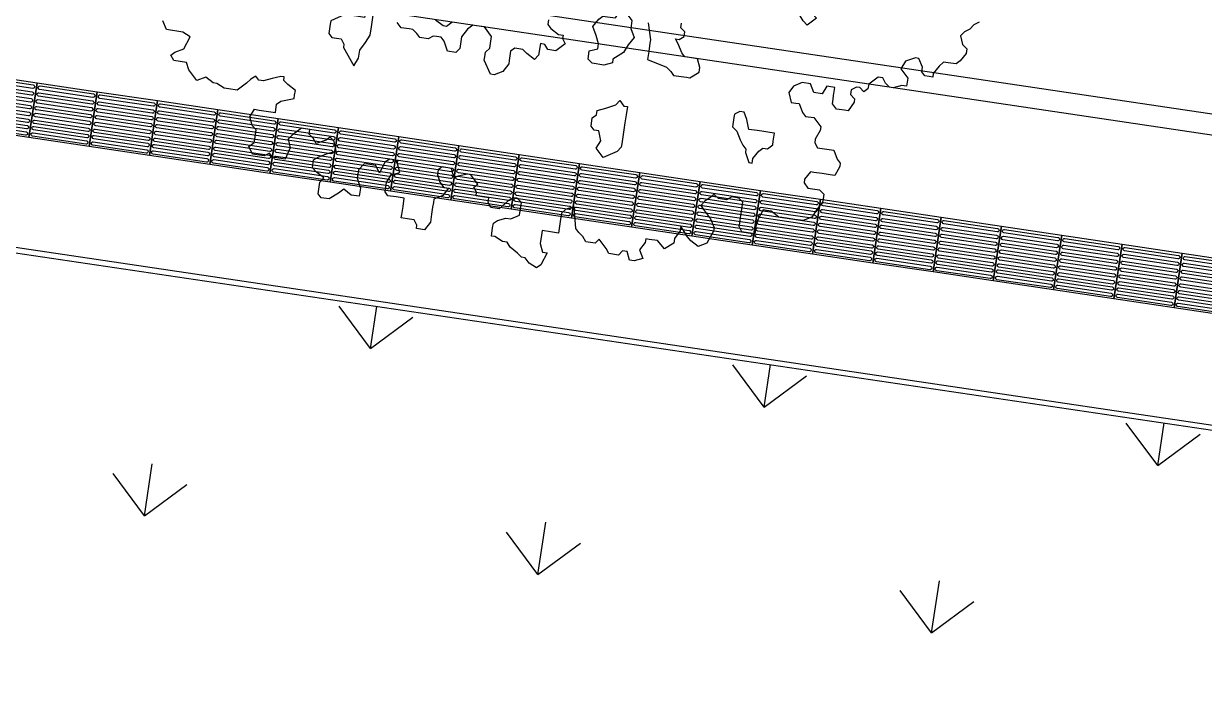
# Model space of a CAD drawing. Header units: millimetres. Extents: x 338 to 506, y 179 to 335.
# Drawn here: x 419.49 to 428.02, y 197.1 to 201.89 of the extents above; entities that cross this region are included whole.
import ezdxf

# ---------------------------------------------------------------- set-up
doc = ezdxf.new("R2010")
doc.units = ezdxf.units.MM
for name, color, linetype in [('ANDEN', 251, 'Continuous'), ('ARBOL-TOP', 3, 'Continuous'), ('MOBILIARIO_URBANO', 51, 'Continuous'), ('MUROS', 32, 'Continuous')]:
    doc.layers.add(name, color=color, linetype=linetype)

# ---------------------------------------------------------------- blocks, each defined once
blk = doc.blocks.new('*X870')
at = {"color": 0}
for p, q in [((20.4364, 68.1365), (20.7058, 68.4059)), ((20.4364, 68.1365), (20.7058, 67.867)), ((20.4364, 68.1365), (20.8174, 68.1365)), ((21.8732, 66.6996), (22.1426, 66.969)), ((21.8732, 66.6996), (22.1426, 66.4302)), ((21.8732, 66.6996), (22.1808, 66.6996)), ((20.4364, 65.2628), (20.7058, 65.5322)), ((20.4364, 65.2628), (20.7058, 64.9934)), ((20.4364, 65.2628), (20.8174, 65.2628)), ((21.8732, 63.8259), (22.1426, 64.0953)), ((21.8732, 63.8259), (22.1426, 63.5565)), ((21.8732, 63.8259), (22.1831, 63.8259)), ((20.4364, 62.3891), (20.7058, 62.6585)), ((20.4364, 62.3891), (20.7058, 62.1197)), ((20.4364, 62.3891), (20.8174, 62.3891)), ((21.8732, 60.9522), (22.1426, 61.2217)), ((21.8732, 60.9522), (22.1426, 60.6828)), ((21.8732, 60.9522), (22.1853, 60.9522))]:
    blk.add_line(p, q, dxfattribs=at)
blk = doc.blocks.new('*U883')
at = {"layer": 'MOBILIARIO_URBANO', "color": 241}
blk.add_lwpolyline([(1146.6783, 221.4799), (1147.1184, 221.4799), (1147.1184, 221.0799), (1146.6783, 221.0799), (1146.6783, 221.4799)], dxfattribs=at)
for points in [[(1146.7032, 221.4599), (1147.0933, 221.4599, -1), (1147.0933, 221.4349), (1146.7032, 221.4349, -1)], [(1146.7031, 221.4099), (1147.0932, 221.4099, -1), (1147.0932, 221.3849), (1146.7031, 221.3849, -1)], [(1146.703, 221.3099), (1147.0932, 221.3099, -1), (1147.0932, 221.2849), (1146.703, 221.2849, -1)], [(1146.7031, 221.3599), (1147.0932, 221.3599, -1), (1147.0932, 221.3349), (1146.7031, 221.3349, -1)], [(1146.7028, 221.2099), (1147.0929, 221.2099, -1), (1147.0929, 221.1849), (1146.7028, 221.1849, -1)], [(1146.703, 221.2599), (1147.0931, 221.2599, -1), (1147.0931, 221.2349), (1146.703, 221.2349, -1)], [(1146.7028, 221.1644), (1147.093, 221.1644, -1), (1147.093, 221.1394), (1146.7028, 221.1394, -1)], [(1146.7028, 221.1179), (1147.0929, 221.1179, -1), (1147.0929, 221.0929), (1146.7028, 221.0929, -1)]]:
    blk.add_lwpolyline(points, format="xyb", close=True, dxfattribs=at)
blk = doc.blocks.new('ARBOLITO')
at = {"linetype": 'ByBlock'}
for points in [[(463.2894, 68.7579), (463.2811, 68.7517), (463.2749, 68.7434), (463.2665, 68.7371), (463.2603, 68.7288), (463.2665, 68.7143), (463.2749, 68.708), (463.2749, 68.6997), (463.2665, 68.6852), (463.2603, 68.6789), (463.2458, 68.6789), (463.2375, 68.6789), (463.2312, 68.6706), (463.2229, 68.6561), (463.2229, 68.6498), (463.2167, 68.6498), (463.2084, 68.6498), (463.2021, 68.6561), (463.2021, 68.6644), (463.1938, 68.6789), (463.1876, 68.6789), (463.171, 68.6706), (463.1647, 68.6561), (463.1793, 68.6415), (463.1793, 68.627), (463.171, 68.627), (463.1564, 68.6208), (463.1502, 68.6208), (463.1419, 68.627), (463.1356, 68.6353), (463.1273, 68.6353), (463.1128, 68.6208), (463.1128, 68.6124), (463.1065, 68.6062), (463.0982, 68.6124), (463.092, 68.6124), (463.0837, 68.6062), (463.0837, 68.5979), (463.092, 68.5917), (463.092, 68.5854), (463.0837, 68.5688), (463.0775, 68.5688), (463.0629, 68.5688), (463.0546, 68.5771), (463.0546, 68.5854), (463.0546, 68.5917), (463.0546, 68.6062), (463.0401, 68.6062), (463.0338, 68.5917), (463.0193, 68.5917), (463.011, 68.6062), (462.9964, 68.6062), (462.9819, 68.5979), (462.9756, 68.5854), (462.9819, 68.5688), (462.9902, 68.5688), (462.9964, 68.5688), (463.0047, 68.5543), (463.011, 68.548), (463.0255, 68.548), (463.0338, 68.5397), (463.0401, 68.5335), (463.0401, 68.5273), (463.0338, 68.5106), (463.0338, 68.5044), (463.0401, 68.4961), (463.0484, 68.4961), (463.0691, 68.4961), (463.0775, 68.4815), (463.0837, 68.4753), (463.0837, 68.4691), (463.0775, 68.4524), (463.0691, 68.4524), (463.0546, 68.4524), (463.0401, 68.4524), (463.0338, 68.4524), (463.0255, 68.4379), (463.0255, 68.4317), (463.0338, 68.4234), (463.0546, 68.4234), (463.0629, 68.4171), (463.0629, 68.4088), (463.0629, 68.4026), (463.0546, 68.388), (463.0484, 68.3735), (463.0338, 68.3652), (463.0193, 68.3652), (462.9964, 68.3652), (462.9902, 68.3652), (462.9756, 68.3735), (462.9673, 68.3735), (462.9611, 68.3735), (462.9528, 68.3506), (462.9528, 68.3299), (462.9299, 68.3299), (462.9237, 68.3382), (462.9237, 68.3444), (462.9237, 68.3589), (462.9237, 68.3652), (462.9237, 68.3818), (462.9154, 68.388), (462.9029, 68.388), (462.8946, 68.3818), (462.8801, 68.3818), (462.8717, 68.388), (462.8655, 68.3818), (462.8572, 68.3735), (462.851, 68.3652), (462.8572, 68.3589), (462.8717, 68.3444), (462.8801, 68.3299), (462.8801, 68.3236), (462.8717, 68.3008), (462.8572, 68.2925), (462.8427, 68.3008), (462.8364, 68.307), (462.8219, 68.3236), (462.8219, 68.3153), (462.8136, 68.3008), (462.8136, 68.2925), (462.799, 68.28), (462.7845, 68.2925), (462.7699, 68.2925), (462.7637, 68.2925), (462.7637, 68.2862), (462.7554, 68.2717), (462.7637, 68.2571), (462.7491, 68.2509), (462.7408, 68.2509), (462.7346, 68.2654), (462.7263, 68.2654), (462.7201, 68.2571), (462.7034, 68.2571), (462.6972, 68.2654), (462.691, 68.2717), (462.6827, 68.28), (462.6764, 68.2717), (462.6598, 68.2717), (462.6536, 68.28), (462.6453, 68.2862), (462.639, 68.2925), (462.6307, 68.3299), (462.6162, 68.3236), (462.6099, 68.3153), (462.6099, 68.3008), (462.6099, 68.28), (462.5954, 68.28), (462.5808, 68.28), (462.5808, 68.2717), (462.5808, 68.2571), (462.5871, 68.2426), (462.5954, 68.2426), (462.5871, 68.2197), (462.5808, 68.2135), (462.5663, 68.2197), (462.558, 68.228), (462.5517, 68.228), (462.5434, 68.2343), (462.5289, 68.2426), (462.5227, 68.2509), (462.5143, 68.2509), (462.4998, 68.2571), (462.4936, 68.2571), (462.4936, 68.2717), (462.4936, 68.28), (462.4998, 68.2862), (462.5143, 68.2925), (462.5227, 68.2925), (462.5372, 68.3008), (462.5372, 68.3236), (462.5289, 68.3299), (462.5227, 68.3299), (462.5143, 68.3236), (462.4998, 68.307), (462.4853, 68.307), (462.479, 68.3153), (462.479, 68.3236), (462.4562, 68.3236), (462.4562, 68.3299), (462.4499, 68.3382), (462.4562, 68.3444), (462.4416, 68.3589), (462.4354, 68.3589), (462.4125, 68.3506), (462.4063, 68.3652), (462.3897, 68.3652), (462.3834, 68.3589), (462.3834, 68.3506), (462.3897, 68.3382), (462.398, 68.3299), (462.4063, 68.3299), (462.398, 68.3153), (462.3834, 68.307), (462.3834, 68.3008), (462.3834, 68.2925), (462.3834, 68.28), (462.3834, 68.2654), (462.3751, 68.2509), (462.3606, 68.2509), (462.3606, 68.2571), (462.3543, 68.2654), (462.346, 68.2654), (462.3315, 68.2654), (462.3315, 68.2717), (462.3315, 68.2862), (462.3315, 68.3008), (462.3169, 68.3008), (462.3024, 68.3008), (462.2962, 68.307), (462.2962, 68.3153), (462.2962, 68.3236), (462.3024, 68.3382), (462.3169, 68.3444), (462.3107, 68.3589), (462.3107, 68.3652), (462.2962, 68.3652), (462.2879, 68.3589), (462.2816, 68.3382), (462.2733, 68.3506), (462.2588, 68.3506), (462.2525, 68.3506), (462.2442, 68.3382), (462.2442, 68.3236), (462.2525, 68.307), (462.2525, 68.2925), (462.238, 68.2925), (462.2234, 68.3008), (462.2151, 68.2925), (462.2006, 68.28), (462.186, 68.28), (462.1798, 68.2862), (462.1798, 68.307), (462.186, 68.3153), (462.1715, 68.3236), (462.1632, 68.3299), (462.1632, 68.3444), (462.1715, 68.3506), (462.186, 68.3589), (462.2006, 68.3652), (462.1944, 68.3818), (462.186, 68.388), (462.1798, 68.3818), (462.1632, 68.3735), (462.1569, 68.3818), (462.1486, 68.388), (462.1486, 68.3963), (462.1341, 68.3963), (462.1195, 68.3818), (462.1133, 68.3735), (462.1195, 68.3589), (462.1133, 68.3382), (462.0905, 68.3382), (462.0842, 68.3444), (462.0759, 68.3382), (462.0551, 68.3382), (462.0468, 68.3506), (462.0551, 68.3589), (462.0551, 68.3652), (462.0551, 68.3818), (462.0468, 68.388), (462.0406, 68.4026), (462.0468, 68.4171), (462.0551, 68.4171), (462.0759, 68.4171), (462.0842, 68.4171), (462.0842, 68.4317), (462.0905, 68.4379), (462.1133, 68.4462), (462.1133, 68.4524), (462.1133, 68.4608), (462.0988, 68.4691), (462.0905, 68.4753), (462.0905, 68.4815), (462.0842, 68.4815), (462.0697, 68.4753), (462.0551, 68.4691), (462.0468, 68.4691), (462.0406, 68.4753), (462.0323, 68.4691), (462.026, 68.4608), (462.0115, 68.4462), (461.997, 68.4462), (461.9886, 68.4462), (461.9741, 68.4524), (461.9679, 68.4524), (461.9533, 68.4608), (461.9388, 68.4524), (461.9221, 68.4691), (461.9159, 68.4815), (461.8931, 68.4815), (461.8868, 68.4899), (461.8931, 68.4961), (461.9076, 68.5044), (461.9159, 68.5273), (461.9014, 68.5335), (461.8723, 68.5335), (461.864, 68.548)], [(463.2894, 68.7579), (463.2811, 68.7517), (463.2749, 68.7434), (463.2665, 68.7371), (463.2603, 68.7288), (463.2665, 68.7143), (463.2749, 68.708), (463.2749, 68.6997), (463.2665, 68.6852), (463.2603, 68.6789), (463.2458, 68.6789), (463.2375, 68.6789), (463.2312, 68.6706), (463.2229, 68.6561), (463.2229, 68.6498), (463.2167, 68.6498), (463.2084, 68.6498), (463.2021, 68.6561), (463.2021, 68.6644), (463.1938, 68.6789), (463.1876, 68.6789), (463.171, 68.6706), (463.1647, 68.6561), (463.1793, 68.6415), (463.1793, 68.627), (463.171, 68.627), (463.1564, 68.6208), (463.1502, 68.6208), (463.1419, 68.627), (463.1356, 68.6353), (463.1273, 68.6353), (463.1128, 68.6208), (463.1128, 68.6124), (463.1065, 68.6062), (463.0982, 68.6124), (463.092, 68.6124), (463.0837, 68.6062), (463.0837, 68.5979), (463.092, 68.5917), (463.092, 68.5854), (463.0837, 68.5688), (463.0775, 68.5688), (463.0629, 68.5688), (463.0546, 68.5771), (463.0546, 68.5854), (463.0546, 68.5917), (463.0546, 68.6062), (463.0401, 68.6062), (463.0338, 68.5917), (463.0193, 68.5917), (463.011, 68.6062), (462.9964, 68.6062), (462.9819, 68.5979), (462.9756, 68.5854), (462.9819, 68.5688), (462.9902, 68.5688), (462.9964, 68.5688), (463.0047, 68.5543), (463.011, 68.548), (463.0255, 68.548), (463.0338, 68.5397), (463.0401, 68.5335), (463.0401, 68.5273), (463.0338, 68.5106), (463.0338, 68.5044), (463.0401, 68.4961), (463.0484, 68.4961), (463.0691, 68.4961), (463.0775, 68.4815), (463.0837, 68.4753), (463.0837, 68.4691), (463.0775, 68.4524), (463.0691, 68.4524), (463.0546, 68.4524), (463.0401, 68.4524), (463.0338, 68.4524), (463.0255, 68.4379), (463.0255, 68.4317), (463.0338, 68.4234), (463.0546, 68.4234), (463.0629, 68.4171), (463.0629, 68.4088), (463.0629, 68.4026), (463.0546, 68.388), (463.0484, 68.3735), (463.0338, 68.3652), (463.0193, 68.3652), (462.9964, 68.3652), (462.9902, 68.3652), (462.9756, 68.3735), (462.9673, 68.3735), (462.9611, 68.3735), (462.9528, 68.3506), (462.9528, 68.3299), (462.9299, 68.3299), (462.9237, 68.3382), (462.9237, 68.3444), (462.9237, 68.3589), (462.9237, 68.3652), (462.9237, 68.3818), (462.9154, 68.388), (462.9029, 68.388), (462.8946, 68.3818), (462.8801, 68.3818), (462.8717, 68.388), (462.8655, 68.3818), (462.8572, 68.3735), (462.851, 68.3652), (462.8572, 68.3589), (462.8717, 68.3444), (462.8801, 68.3299), (462.8801, 68.3236), (462.8717, 68.3008), (462.8572, 68.2925), (462.8427, 68.3008), (462.8364, 68.307), (462.8219, 68.3236), (462.8219, 68.3153), (462.8136, 68.3008), (462.8136, 68.2925), (462.799, 68.28), (462.7845, 68.2925), (462.7699, 68.2925), (462.7637, 68.2925), (462.7637, 68.2862), (462.7554, 68.2717), (462.7637, 68.2571), (462.7491, 68.2509), (462.7408, 68.2509), (462.7346, 68.2654), (462.7263, 68.2654), (462.7201, 68.2571), (462.7034, 68.2571), (462.6972, 68.2654), (462.691, 68.2717), (462.6827, 68.28), (462.6764, 68.2717), (462.6598, 68.2717), (462.6536, 68.28), (462.6453, 68.2862), (462.639, 68.2925), (462.6307, 68.3299), (462.6162, 68.3236), (462.6099, 68.3153), (462.6099, 68.3008), (462.6099, 68.28), (462.5954, 68.28), (462.5808, 68.28), (462.5808, 68.2717), (462.5808, 68.2571), (462.5871, 68.2426), (462.5954, 68.2426), (462.5871, 68.2197), (462.5808, 68.2135), (462.5663, 68.2197), (462.558, 68.228), (462.5517, 68.228), (462.5434, 68.2343), (462.5289, 68.2426), (462.5227, 68.2509), (462.5143, 68.2509), (462.4998, 68.2571), (462.4936, 68.2571), (462.4936, 68.2717), (462.4936, 68.28), (462.4998, 68.2862), (462.5143, 68.2925), (462.5227, 68.2925), (462.5372, 68.3008), (462.5372, 68.3236), (462.5289, 68.3299), (462.5227, 68.3299), (462.5143, 68.3236), (462.4998, 68.307), (462.4853, 68.307), (462.479, 68.3153), (462.479, 68.3236), (462.4562, 68.3236), (462.4562, 68.3299), (462.4499, 68.3382), (462.4562, 68.3444), (462.4416, 68.3589), (462.4354, 68.3589), (462.4125, 68.3506), (462.4063, 68.3652), (462.3897, 68.3652), (462.3834, 68.3589), (462.3834, 68.3506), (462.3897, 68.3382), (462.398, 68.3299), (462.4063, 68.3299), (462.398, 68.3153), (462.3834, 68.307), (462.3834, 68.3008), (462.3834, 68.2925), (462.3834, 68.28), (462.3834, 68.2654), (462.3751, 68.2509), (462.3606, 68.2509), (462.3606, 68.2571), (462.3543, 68.2654), (462.346, 68.2654), (462.3315, 68.2654), (462.3315, 68.2717), (462.3315, 68.2862), (462.3315, 68.3008), (462.3169, 68.3008), (462.3024, 68.3008), (462.2962, 68.307), (462.2962, 68.3153), (462.2962, 68.3236), (462.3024, 68.3382), (462.3169, 68.3444), (462.3107, 68.3589), (462.3107, 68.3652), (462.2962, 68.3652), (462.2879, 68.3589), (462.2816, 68.3382), (462.2733, 68.3506), (462.2588, 68.3506), (462.2525, 68.3506), (462.2442, 68.3382), (462.2442, 68.3236), (462.2525, 68.307), (462.2525, 68.2925), (462.238, 68.2925), (462.2234, 68.3008), (462.2151, 68.2925), (462.2006, 68.28), (462.186, 68.28), (462.1798, 68.2862), (462.1798, 68.307), (462.186, 68.3153), (462.1715, 68.3236), (462.1632, 68.3299), (462.1632, 68.3444), (462.1715, 68.3506), (462.186, 68.3589), (462.2006, 68.3652), (462.1944, 68.3818), (462.186, 68.388), (462.1798, 68.3818), (462.1632, 68.3735), (462.1569, 68.3818), (462.1486, 68.388), (462.1486, 68.3963), (462.1341, 68.3963), (462.1195, 68.3818), (462.1133, 68.3735), (462.1195, 68.3589), (462.1133, 68.3382), (462.0905, 68.3382), (462.0842, 68.3444), (462.0759, 68.3382), (462.0551, 68.3382), (462.0468, 68.3506), (462.0551, 68.3589), (462.0551, 68.3652), (462.0551, 68.3818), (462.0468, 68.388), (462.0406, 68.4026), (462.0468, 68.4171), (462.0551, 68.4171), (462.0759, 68.4171), (462.0842, 68.4171), (462.0842, 68.4317), (462.0905, 68.4379), (462.1133, 68.4462), (462.1133, 68.4524), (462.1133, 68.4608), (462.0988, 68.4691), (462.0905, 68.4753), (462.0905, 68.4815), (462.0842, 68.4815), (462.0697, 68.4753), (462.0551, 68.4691), (462.0468, 68.4691), (462.0406, 68.4753), (462.0323, 68.4691), (462.026, 68.4608), (462.0115, 68.4462), (461.997, 68.4462), (461.9886, 68.4462), (461.9741, 68.4524), (461.9679, 68.4524), (461.9533, 68.4608), (461.9388, 68.4524), (461.9221, 68.4691), (461.9159, 68.4815), (461.8931, 68.4815), (461.8868, 68.4899), (461.8931, 68.4961), (461.9076, 68.5044), (461.9159, 68.5273), (461.9014, 68.5335), (461.8723, 68.5335), (461.864, 68.548)], [(462.3398, 68.6208), (462.3543, 68.6124), (462.3606, 68.6124), (462.3689, 68.6208)], [(462.5372, 68.6498), (462.5372, 68.6415), (462.5434, 68.6353), (462.558, 68.627), (462.5663, 68.627), (462.5663, 68.6208), (462.5725, 68.6124), (462.5663, 68.6062), (462.558, 68.5979), (462.5434, 68.5979), (462.5372, 68.6062), (462.5289, 68.6062), (462.5289, 68.5854), (462.5227, 68.5771), (462.5081, 68.5854), (462.4998, 68.5917), (462.4853, 68.5917), (462.479, 68.5854), (462.479, 68.5688), (462.479, 68.5626), (462.4707, 68.548), (462.4562, 68.5397), (462.4499, 68.5397), (462.4354, 68.5626), (462.4354, 68.5688), (462.4354, 68.5771), (462.4416, 68.5854), (462.4416, 68.6062), (462.4271, 68.6208), (462.4125, 68.6208), (462.4063, 68.6208), (462.398, 68.6124), (462.3897, 68.5979), (462.3897, 68.5771), (462.3834, 68.5688), (462.3689, 68.5688), (462.3606, 68.5854), (462.3543, 68.5917), (462.346, 68.5917), (462.3398, 68.5917), (462.3315, 68.5854), (462.3169, 68.5854), (462.3107, 68.5917), (462.3024, 68.5979), (462.2962, 68.5979), (462.2816, 68.5979), (462.2733, 68.6062)], [(462.3398, 68.6208), (462.3543, 68.6124), (462.3606, 68.6124), (462.3689, 68.6208)], [(462.5372, 68.6498), (462.5372, 68.6415), (462.5434, 68.6353), (462.558, 68.627), (462.5663, 68.627), (462.5663, 68.6208), (462.5725, 68.6124), (462.5663, 68.6062), (462.558, 68.5979), (462.5434, 68.5979), (462.5372, 68.6062), (462.5289, 68.6062), (462.5289, 68.5854), (462.5227, 68.5771), (462.5081, 68.5854), (462.4998, 68.5917), (462.4853, 68.5917), (462.479, 68.5854), (462.479, 68.5688), (462.479, 68.5626), (462.4707, 68.548), (462.4562, 68.5397), (462.4499, 68.5397), (462.4354, 68.5626), (462.4354, 68.5688), (462.4354, 68.5771), (462.4416, 68.5854), (462.4416, 68.6062), (462.4271, 68.6208), (462.4125, 68.6208), (462.4063, 68.6208), (462.398, 68.6124), (462.3897, 68.5979), (462.3897, 68.5771), (462.3834, 68.5688), (462.3689, 68.5688), (462.3606, 68.5854), (462.3543, 68.5917), (462.346, 68.5917), (462.3398, 68.5917), (462.3315, 68.5854), (462.3169, 68.5854), (462.3107, 68.5917), (462.3024, 68.5979), (462.2962, 68.5979), (462.2816, 68.5979), (462.2733, 68.6062)], [(462.9902, 68.708), (462.9819, 68.7143), (462.9756, 68.7226), (462.9611, 68.7371), (462.9528, 68.7517), (462.9528, 68.7579), (462.9445, 68.7662), (462.9528, 68.7724), (462.9611, 68.7808), (462.9756, 68.7808), (462.9902, 68.787), (462.9964, 68.787), (463.0193, 68.7808), (463.0255, 68.7724), (463.0338, 68.7662), (463.0401, 68.7517), (463.0338, 68.7434), (463.0193, 68.7434), (463.011, 68.7434), (463.0047, 68.7434), (462.9964, 68.7288), (463.0047, 68.7226), (462.9902, 68.708), (462.9902, 68.708)], [(462.9902, 68.708), (462.9819, 68.7143), (462.9756, 68.7226), (462.9611, 68.7371), (462.9528, 68.7517), (462.9528, 68.7579), (462.9445, 68.7662), (462.9528, 68.7724), (462.9611, 68.7808), (462.9756, 68.7808), (462.9902, 68.787), (462.9964, 68.787), (463.0193, 68.7808), (463.0255, 68.7724), (463.0338, 68.7662), (463.0401, 68.7517), (463.0338, 68.7434), (463.0193, 68.7434), (463.011, 68.7434), (463.0047, 68.7434), (462.9964, 68.7288), (463.0047, 68.7226), (462.9902, 68.708)], [(462.7554, 68.5979), (462.7637, 68.5917), (462.7699, 68.5854), (462.7928, 68.5854), (462.799, 68.5854), (462.8136, 68.5979), (462.8136, 68.6062), (462.8073, 68.6208), (462.7928, 68.6208), (462.7845, 68.6208), (462.7782, 68.627), (462.7699, 68.6415), (462.7637, 68.6498), (462.7699, 68.6498), (462.7782, 68.6561), (462.7782, 68.6644), (462.7699, 68.6706), (462.7699, 68.6789)], [(462.7117, 68.6706), (462.7201, 68.6415), (462.7201, 68.6353), (462.7201, 68.6208), (462.7201, 68.6062), (462.7554, 68.5979), (462.7554, 68.5979)], [(462.7554, 68.5979), (462.7637, 68.5917), (462.7699, 68.5854), (462.7928, 68.5854), (462.799, 68.5854), (462.8136, 68.5979), (462.8136, 68.6062), (462.8073, 68.6208), (462.7928, 68.6208), (462.7845, 68.6208), (462.7782, 68.627), (462.7699, 68.6415), (462.7637, 68.6498), (462.7699, 68.6498), (462.7782, 68.6561), (462.7782, 68.6644), (462.7699, 68.6706), (462.7699, 68.6789)], [(462.7117, 68.6706), (462.7201, 68.6415), (462.7201, 68.6353), (462.7201, 68.6208), (462.7201, 68.6062), (462.7554, 68.5979)], [(462.6245, 68.5854), (462.6162, 68.5917), (462.6162, 68.6062), (462.6307, 68.6124), (462.6307, 68.6208), (462.6245, 68.6353), (462.6162, 68.6498), (462.6245, 68.6644), (462.6307, 68.6706), (462.639, 68.6706), (462.6536, 68.6706), (462.6598, 68.6852), (462.6681, 68.6852), (462.6827, 68.6706), (462.6827, 68.6561), (462.691, 68.6415), (462.6827, 68.627), (462.6764, 68.6124), (462.6598, 68.5979), (462.6598, 68.5917), (462.6453, 68.5854), (462.6245, 68.5854), (462.6245, 68.5854)], [(462.6245, 68.5854), (462.6162, 68.5917), (462.6162, 68.6062), (462.6307, 68.6124), (462.6307, 68.6208), (462.6245, 68.6353), (462.6162, 68.6498), (462.6245, 68.6644), (462.6307, 68.6706), (462.639, 68.6706), (462.6536, 68.6706), (462.6598, 68.6852), (462.6681, 68.6852), (462.6827, 68.6706), (462.6827, 68.6561), (462.691, 68.6415), (462.6827, 68.627), (462.6764, 68.6124), (462.6598, 68.5979), (462.6598, 68.5917), (462.6453, 68.5854), (462.6245, 68.5854)], [(462.2089, 68.5189), (462.2151, 68.5335), (462.2151, 68.548), (462.2234, 68.5626), (462.2297, 68.5771), (462.2297, 68.5917), (462.2297, 68.6124), (462.2234, 68.6124), (462.2151, 68.6124), (462.2151, 68.6062), (462.2006, 68.6062), (462.186, 68.6062), (462.1798, 68.6062), (462.1569, 68.5917), (462.1569, 68.5854), (462.1569, 68.5688), (462.1632, 68.5626), (462.1715, 68.5626), (462.1798, 68.5626), (462.186, 68.5543), (462.186, 68.548), (462.2089, 68.5189), (462.2089, 68.5189)], [(462.2089, 68.5189), (462.2151, 68.5335), (462.2151, 68.548), (462.2234, 68.5626), (462.2297, 68.5771), (462.2297, 68.5917), (462.2297, 68.6124), (462.2234, 68.6124), (462.2151, 68.6124), (462.2151, 68.6062), (462.2006, 68.6062), (462.186, 68.6062), (462.1798, 68.6062), (462.1569, 68.5917), (462.1569, 68.5854), (462.1569, 68.5688), (462.1632, 68.5626), (462.1715, 68.5626), (462.1798, 68.5626), (462.186, 68.5543), (462.186, 68.548), (462.2089, 68.5189)], [(462.9299, 68.4524), (462.9299, 68.4608), (462.9382, 68.4753), (462.9445, 68.4815), (462.9528, 68.4815), (462.9611, 68.4899), (462.9611, 68.4961), (462.9611, 68.5106), (462.9528, 68.5106), (462.9382, 68.5106), (462.9299, 68.5106), (462.9154, 68.5106), (462.9091, 68.5273), (462.9029, 68.5397), (462.8946, 68.5397), (462.8863, 68.5335), (462.8863, 68.5273), (462.8863, 68.5106), (462.8946, 68.5044), (462.9029, 68.4899), (462.9091, 68.4815), (462.9154, 68.4753), (462.9154, 68.4691), (462.9237, 68.4524), (462.9299, 68.4524), (462.9299, 68.4524)], [(462.9299, 68.4524), (462.9299, 68.4608), (462.9382, 68.4753), (462.9445, 68.4815), (462.9528, 68.4815), (462.9611, 68.4899), (462.9611, 68.4961), (462.9611, 68.5106), (462.9528, 68.5106), (462.9382, 68.5106), (462.9299, 68.5106), (462.9154, 68.5106), (462.9091, 68.5273), (462.9029, 68.5397), (462.8946, 68.5397), (462.8863, 68.5335), (462.8863, 68.5273), (462.8863, 68.5106), (462.8946, 68.5044), (462.9029, 68.4899), (462.9091, 68.4815), (462.9154, 68.4753), (462.9154, 68.4691), (462.9237, 68.4524), (462.9299, 68.4524)], [(462.6681, 68.4234), (462.6598, 68.4317), (462.6536, 68.4379), (462.6598, 68.4524), (462.6536, 68.4691), (462.6453, 68.4691), (462.639, 68.4753), (462.639, 68.4899), (462.6453, 68.4961), (462.6453, 68.5044), (462.6598, 68.5106), (462.6764, 68.5189), (462.6827, 68.5273), (462.691, 68.5189), (462.6972, 68.5189), (462.6972, 68.5044), (462.6972, 68.4899), (462.6972, 68.4691), (462.6972, 68.4608), (462.6972, 68.4524), (462.6972, 68.4462), (462.691, 68.4379), (462.6681, 68.4234), (462.6681, 68.4234)], [(462.6681, 68.4234), (462.6598, 68.4317), (462.6536, 68.4379), (462.6598, 68.4524), (462.6536, 68.4691), (462.6453, 68.4691), (462.639, 68.4753), (462.639, 68.4899), (462.6453, 68.4961), (462.6453, 68.5044), (462.6598, 68.5106), (462.6764, 68.5189), (462.6827, 68.5273), (462.691, 68.5189), (462.6972, 68.5189), (462.6972, 68.5044), (462.6972, 68.4899), (462.6972, 68.4691), (462.6972, 68.4608), (462.6972, 68.4524), (462.6972, 68.4462), (462.691, 68.4379), (462.6681, 68.4234)]]:
    blk.add_lwpolyline(points, dxfattribs=at)
blk = doc.blocks.new('A$C7152A42C')
at = {"layer": 'ANDEN'}
for points in [[(22.21838, 26.35441), (22.21838, 147.01361), (11.3464, 147.70398)], [(11.3464, 147.70398), (11.3526, 147.60417), (22.11859, 146.91995), (22.11859, 146.91995), (22.21715, 19.86576)], [(22.21838, 26.35441), (22.21838, 26.35441), (22.21838, 147.01361)], [(25.1145, 46.15373), (25.1145, 52.36989), (25.1145, 52.36989), (25.1145, 52.36989), (25.1145, 52.88442), (25.1145, 52.88442), (25.1145, 52.88442), (25.1145, 52.98442), (25.1145, 59.20059), (25.0145, 59.20059), (24.29376, 59.20059), (24.29376, 59.20059), (24.29376, 70.96459), (24.29376, 70.96459), (25.1145, 70.96459), (25.1145, 70.96459), (25.1145, 84.11145), (25.0145, 84.11145), (24.29376, 84.11145), (24.29376, 84.11145), (24.29376, 97.40319)], [(25.2645, 46.15373), (25.2645, 52.51989), (25.2645, 52.51989), (25.2645, 52.73442), (25.2645, 52.73442), (25.2645, 52.98442), (25.2645, 59.35059), (25.0145, 59.35059), (24.44376, 59.35059), (24.44376, 70.81459), (25.2645, 70.81459), (25.2645, 84.26145), (25.0145, 84.26145), (24.44376, 84.26145), (24.44376, 97.25319)]]:
    blk.add_lwpolyline(points, dxfattribs=at)
at = {"layer": 'ANDEN', "color": 85, "linetype": 'Continuous'}
blk.add_blockref('*X870', (0, 0), dxfattribs=at)
at = {"layer": 'ANDEN', "rotation": 270}
for p in [(-198.06149, 1216.48293), (-198.06149, 1216.04282), (-198.06149, 1215.60271), (-198.06149, 1215.16261), (-198.06149, 1214.7225), (-198.06149, 1214.2824), (-198.06149, 1213.84229), (-198.06149, 1213.40219), (-198.06149, 1212.96208), (-198.06149, 1212.52198), (-198.06149, 1212.08187), (-198.06149, 1211.64176), (-198.06149, 1211.20166), (-198.06149, 1210.76155), (-198.06149, 1210.32145), (-198.06149, 1209.88134), (-198.06149, 1209.44124), (-198.06149, 1209.00113), (-198.06149, 1208.56102), (-198.06149, 1208.12092), (-198.06149, 1207.68081)]:
    blk.add_blockref('*U883', p, dxfattribs=at)
at = {"layer": 'ARBOL-TOP', "color": 3, "linetype": 'ByBlock', "xscale": 4.090679926752369, "yscale": 4.090679926752369, "zscale": 4.090679926752369, "rotation": 270}
blk.add_blockref('ARBOLITO', (-256.413, 1957.86875), dxfattribs=at)

msp = doc.modelspace()

# ---------------------------------------------------------------- block references
at = {"layer": 'MUROS', "color": 32, "rotation": 81.53046525965426}
msp.add_blockref('A$C7152A42C', (484.7482, 168.0844), dxfattribs=at)

doc.saveas('drawing.dxf')
